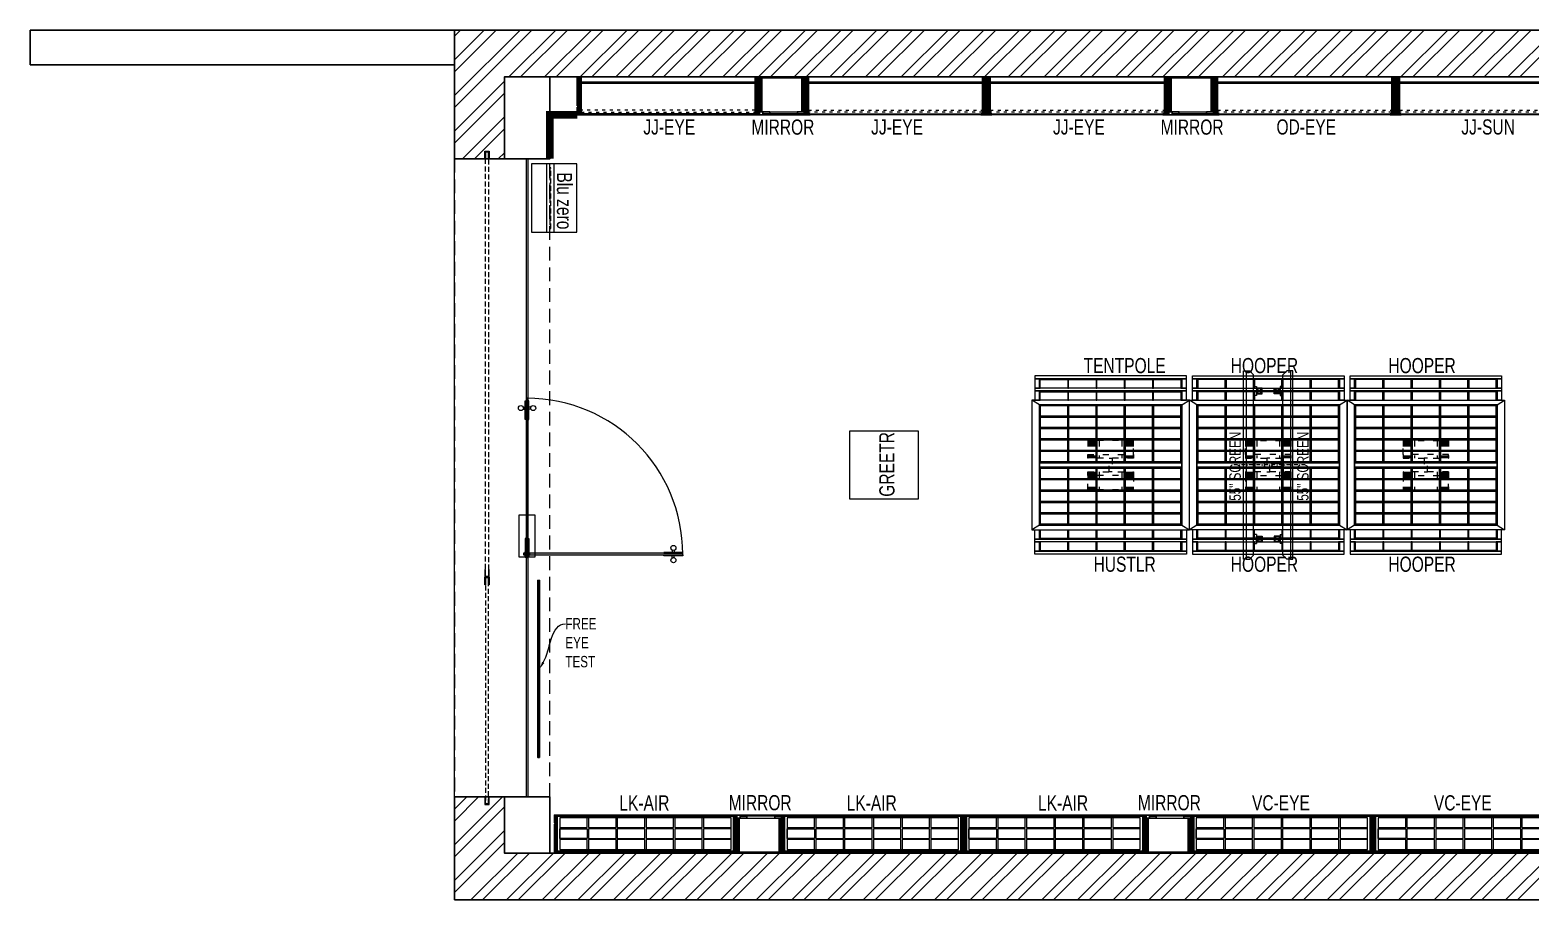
# Model space of a CAD drawing. Header units: feet. Extents: x 6972614 to 7004462, y -5279436 to -5273695.
# Drawn here: x 6972614 to 6982517, y -5279436 to -5273695 of the extents above; entities that cross this region are included whole.
import ezdxf
from ezdxf import colors
from ezdxf.entities.mleader import LeaderData, LeaderLine
from ezdxf.math import Vec2, Vec3

# ---------------------------------------------------------------- set-up
doc = ezdxf.new("R2010")
doc.units = ezdxf.units.FT
doc.header["$LTSCALE"] = 33
doc.header["$MEASUREMENT"] = 0
for name, pattern in [('a_p6_plan_L18$0$HIDDEN', [0.375, 0.25, -0.125]), ('ACAD_ISO03W100', [30, 12, -18]), ('D10_DASHED', [0.75, 0.5, -0.25]), ('DASHDOT2', [0.5, 0.25, -0.125, 0, -0.125]), ('HIDDENX2', [0.75, 0.5, -0.25])]:
    doc.linetypes.add(name, pattern=pattern)
for name, color, linetype, lineweight in [('A-Glazing', 4, 'Continuous', 20), ('A-shutter', 8, 'Continuous', 18), ('A-WALL HATCH', 251, 'Continuous', 0), ('beam', 90, 'Continuous', 9), ('Glazing', 141, 'Continuous', 15), ('LENS-DIM', 252, 'Continuous', 5), ('LENS-FURNITURE', 13, 'Continuous', 9), ('LENS-TEXT', 31, 'Continuous', 5), ('LENS_DIMENSION', 193, 'Continuous', 0), ('LENS_PARTITION', 21, 'Continuous', 25), ('LENS_TEXT', 31, 'Continuous', 5), ('LK-EQPMT', 3, 'Continuous', 18), ('LK-FF&E FLOOR', 1, 'Continuous', 9), ('LK-FF&E WALL', 1, 'Continuous', 9), ('LK-IT', 3, 'Continuous', 18), ('LK-MIRROR', 133, 'Continuous', 13), ('LN-ELEVATION-1', 81, 'Continuous', 25), ('LN-ELEVATION-2', 103, 'Continuous', 20), ('LN-ELEVATION-3', 125, 'Continuous', 18), ('LN-ELEVATION-4', 145, 'Continuous', 13), ('LN-ELEVATION-5', 167, 'Continuous', 5), ('LN-HATCH', 251, 'Continuous', 0), ('PLANO-TXT', 252, 'Continuous', 5), ('rolling shutter', 1, 'Continuous', 5)]:
    doc.layers.add(name, color=color, linetype=linetype, lineweight=lineweight)
doc.layers.add('A-WALL', color=1, linetype='Continuous')
doc.styles.add('LK TXT', font='GILC____.TTF', dxfattribs={"height": 100})
doc.styles.get("Standard").update_dxf_attribs({"font": 'GILC____.TTF'})
pattern_1 = [(45, (7858054.0837, 3504049.203), (-4.4901280605, 4.4901280605), [])]

# ---------------------------------------------------------------- blocks, each defined once
blk = doc.blocks.new('*U45')
at = {"layer": 'A-shutter', "color": 5, "ltscale": 10}
for points in [[(41041733.5, -1561539.2), (41041733.5, -1561544.2), (41041688.5, -1561544.2), (41041688.5, -1561564.2), (41041733.5, -1561564.2), (41041733.5, -1561569.2), (41041683.5, -1561569.2), (41041683.5, -1561539.2)], [(41043133.5, -1561539.2), (41043133.5, -1561544.2), (41043178.5, -1561544.2), (41043178.5, -1561564.2), (41043133.5, -1561564.2), (41043133.5, -1561569.2), (41043183.5, -1561569.2), (41043183.5, -1561539.2)]]:
    blk.add_lwpolyline(points, close=True, dxfattribs=at)
at = {"layer": 'A-shutter', "color": 5, "linetype": 'HIDDENX2', "ltscale": 2}
blk.add_lwpolyline([(41041688.5, -1561544.2), (41041688.5, -1561564.2), (41043178.5, -1561564.2), (41043178.5, -1561544.2)], close=True, dxfattribs=at)
blk = doc.blocks.new('*U46')
at = {"layer": 'A-shutter', "color": 5, "ltscale": 10}
for points in [[(41041733.5, -1561539.2), (41041733.5, -1561544.2), (41041688.5, -1561544.2), (41041688.5, -1561564.2), (41041733.5, -1561564.2), (41041733.5, -1561569.2), (41041683.5, -1561569.2), (41041683.5, -1561539.2)], [(41044444.5, -1561539.2), (41044444.5, -1561544.2), (41044489.5, -1561544.2), (41044489.5, -1561564.2), (41044444.5, -1561564.2), (41044444.5, -1561569.2), (41044494.5, -1561569.2), (41044494.5, -1561539.2)]]:
    blk.add_lwpolyline(points, close=True, dxfattribs=at)
at = {"layer": 'A-shutter', "color": 5, "linetype": 'HIDDENX2', "ltscale": 2}
blk.add_lwpolyline([(41041688.5, -1561544.2), (41041688.5, -1561564.2), (41044489.5, -1561564.2), (41044489.5, -1561544.2)], close=True, dxfattribs=at)
blk = doc.blocks.new('A$C3831afab')
at = {"layer": 'A-WALL HATCH'}
h = blk.add_hatch(dxfattribs=at)
h.set_pattern_fill('ANSI32', color=256, scale=444)
h.set_pattern_definition([(45, (-3391640.25, 5458740.59), (-117.733279, 117.733279), []), (45, (-3391561.76, 5458740.59), (-117.733279, 117.733279), [])])
h.paths.add_polyline_path([(-28718, 4891), (-28718, 5431), (-27858, 5431), (-27738, 5431), (-26168, 5431), (-310, 5431), (-310, 310), (-26168, 310), (-28718, 310), (-28718, 590), (-28718, 680), (-29048, 680), (-29048, 0), (0, 0), (0, 5741), (-26168, 5741), (-27738, 5741), (-27858, 5741), (-29048, 5741), (-29048, 4891)])
blk.add_line((-29048, 680), (-29048, 4891))
at = {"layer": 'A-WALL'}
for p, q in [((-31848, 5741), (-31848, 5511)), ((-29048, 5741), (-31848, 5741)), ((-29048, 5511), (-31848, 5511)), ((0, 0), (-29048, 0))]:
    blk.add_line(p, q, dxfattribs=at)
for points in [[(0, 0), (0, 5741), (-26168, 5741), (-27738, 5741), (-27858, 5741), (-29048, 5741), (-29048, 4891), (-29048, 4891), (-29048, 4891), (-28718, 4891), (-28718, 5431), (-27858, 5431), (-27738, 5431), (-26168, 5431), (-310, 5431), (-310, 310)], [(-29048, 0), (-29048, 680), (-28718, 680), (-28718, 590), (-28718, 590), (-28718, 310), (-27858, 310), (-27738, 310), (-26168, 310), (-310, 310)]]:
    blk.add_lwpolyline(points, dxfattribs=at)
at = {"layer": 'rolling shutter', "color": 2, "xscale": -1, "rotation": 270}
blk.add_blockref('*U46', (1532721.2, -41039553.5), dxfattribs=at)
at = {"layer": 'rolling shutter', "color": 2, "rotation": 270}
blk.add_blockref('*U45', (1532721.2, 41043813.5), dxfattribs=at)
blk = doc.blocks.new('Entrance Door')
at = {"layer": 'Glazing', "ltscale": 111}
blk.add_hatch(color=256, dxfattribs=at).paths.add_polyline_path([(18, -35), (18, -1235), (30, -1235), (30, -35)])
at = {"layer": 'Glazing'}
for p, q in [((30, -54), (18, -66)), ((1118, -31), (1118, -54)), ((1118, -89), (1118, -66)), ((1133, -31), (1133, -54)), ((1133, -89), (1133, -66))]:
    blk.add_line(p, q, dxfattribs=at)
at = {"layer": 'Glazing', "ltscale": 44}
for p, q in [((-5, -1156), (18, -1156)), ((-5, -1171), (18, -1171)), ((53, -1156), (30, -1156)), ((53, -1171), (30, -1171))]:
    blk.add_line(p, q, dxfattribs=at)
at = {"layer": 'Glazing'}
for points in [[(320, -120), (0, -120), (0, 0), (320, 0)], [(0, -54), (142, -54), (142, -47), (0, -47)], [(0, -66), (142, -66), (142, -74), (0, -74)], [(1181, -54), (1038, -54), (1038, -47), (1181, -47)], [(1181, -66), (1038, -66), (1038, -74), (1181, -74)]]:
    blk.add_lwpolyline(points, close=True, dxfattribs=at)
at = {"layer": 'Glazing', "ltscale": 222}
blk.add_lwpolyline([(-2, -66), (1199, -66), (1199, -54), (-2, -54)], close=True, dxfattribs=at)
at = {"layer": 'Glazing', "ltscale": 111}
blk.add_lwpolyline([(18, -35), (18, -1235), (30, -1235), (30, -35)], close=True, dxfattribs=at)
at = {"layer": 'Glazing', "ltscale": 44}
for points in [[(18, -1093), (18, -1235), (10, -1235), (10, -1093)], [(30, -1093), (30, -1235), (37, -1235), (37, -1093)]]:
    blk.add_lwpolyline(points, close=True, dxfattribs=at)
at = {"layer": 'Glazing'}
for centre, radius in [((1125, -14), 19), ((24, -59), 19.8), ((1125, -107), 19)]:
    blk.add_circle(centre, radius, dxfattribs=at)
at = {"layer": 'Glazing', "ltscale": 44}
for centre in [(-22, -1164), (70, -1164)]:
    blk.add_circle(centre, 19, dxfattribs=at)
at = {"layer": 'Glazing', "ltscale": 222}
blk.add_arc((24, -60), 1175, 270, 359.9996, dxfattribs=at)
blk = doc.blocks.new('MIRROR')
at = {"layer": 'LN-HATCH', "ltscale": 0.5}
h = blk.add_hatch(dxfattribs=at)
h.set_pattern_fill('ANSI31', color=256, scale=2)
h.set_pattern_definition([(45, (4060433.7416, 1708720.787), (-4.4901280605, 4.4901280605), [])])
h.paths.add_polyline_path([(212.9, 101.3), (230.9, 101.3), (230.9, -127.7), (212.9, -127.7)])
h.paths.add_polyline_path([(230.9, 95.3), (494.9, 95.3), (494.9, 101.3), (230.9, 101.3)])
h.paths.add_polyline_path([(512.9, 101.3), (494.9, 101.3), (494.9, -127.7), (512.9, -127.7)])
at = {"layer": 'Defpoints'}
blk.add_lwpolyline([(512.9, 101.3), (212.9, 101.3), (212.9, -148.7), (512.9, -148.7)], close=True, dxfattribs=at)
at = {"layer": 'LN-ELEVATION-1'}
for points in [[(212.9, 101.3), (230.9, 101.3), (230.9, -127.7), (212.9, -127.7)], [(230.9, 95.3), (494.9, 95.3), (494.9, 101.3), (230.9, 101.3)], [(512.9, 101.3), (494.9, 101.3), (494.9, -127.7), (512.9, -127.7)], [(259.9, -141.7), (259.9, -127.7), (214.9, -127.7), (214.9, -148.7), (223.9, -148.7), (223.9, -147.2), (216.4, -147.2), (216.4, -141.7)], [(442.9, -141.7), (442.9, -127.7), (487.9, -127.7), (487.9, -148.7), (478.9, -148.7), (478.9, -147.2), (486.4, -147.2), (486.4, -141.7)], [(504.9, -148.7), (504.9, -147.2), (509.4, -147.2), (509.4, -129.2), (487.9, -129.2), (487.9, -127.7), (510.9, -127.7), (510.9, -148.7)]]:
    blk.add_lwpolyline(points, close=True, dxfattribs=at)
at = {"layer": 'LN-ELEVATION-2', "color": 4, "lineweight": 0}
blk.add_lwpolyline([(216.4, -141.7), (486.4, -141.7), (486.4, -147.2), (216.4, -147.2)], close=True, dxfattribs=at)
at = {"layer": 'LN-ELEVATION-2'}
blk.add_lwpolyline([(259.9, -141.7), (442.9, -141.7), (442.9, -127.7), (259.9, -127.7)], close=True, dxfattribs=at)
at = {"layer": 'LN-ELEVATION-4', "ltscale": 0.5}
blk.add_line((478.9, -148.7), (223.9, -148.7), dxfattribs=at)
blk = doc.blocks.new('JJ SH 1200')
at = {"layer": 'LN-HATCH', "ltscale": 0.5}
h = blk.add_hatch(dxfattribs=at)
h.set_pattern_fill('ANSI31', color=256, scale=2)
h.set_pattern_definition([(45, (4097187.331, 1708800.267), (-4.4901280605, 4.4901280605), [])])
h.paths.add_polyline_path([(792.1, 220), (792.1, 30), (786.1, 30), (786.1, 20), (792.1, 20), (792.1, -24), (767.1, -24), (767.1, 220)])
h.paths.add_polyline_path([(-382.9, 180), (767.1, 180), (767.1, 186), (-382.9, 186)])
h.paths.add_polyline_path([(757.1, -24), (757.1, -30), (792.1, -30), (792.1, -24)])
h.paths.add_polyline_path([(-407.9, 220), (-407.9, 30), (-401.9, 30), (-401.9, 20), (-407.9, 20), (-407.9, -24), (-382.9, -24), (-382.9, 220)])
h.paths.add_polyline_path([(-372.9, -24), (-372.9, -30), (-407.9, -30), (-407.9, -24)])
at = {"layer": 'LN-ELEVATION-1', "ltscale": 0.5}
for points in [[(-407.9, 220), (-407.9, 30), (-401.9, 30), (-401.9, 20), (-407.9, 20), (-407.9, -24), (-382.9, -24), (-382.9, 220)], [(792.1, 220), (792.1, 30), (786.1, 30), (786.1, 20), (792.1, 20), (792.1, -24), (767.1, -24), (767.1, 220)], [(-382.9, 180), (767.1, 180), (767.1, 186), (-382.9, 186)], [(-372.9, -24), (-372.9, -30), (-407.9, -30), (-407.9, -24)], [(757.1, -24), (757.1, -30), (792.1, -30), (792.1, -24)]]:
    blk.add_lwpolyline(points, close=True, dxfattribs=at)
at = {"layer": 'LN-ELEVATION-3', "ltscale": 0.5}
for p, q in [((767.1, 220), (-382.9, 220)), ((757.1, -24), (-372.9, -24)), ((-372.9, -30), (757.1, -30))]:
    blk.add_line(p, q, dxfattribs=at)
at = {"layer": 'LN-ELEVATION-4', "linetype": 'ACAD_ISO03W100', "ltscale": 0.05}
blk.add_lwpolyline([(767.1, 0), (-382.9, 0), (-382.9, -12), (767.1, -12)], close=True, dxfattribs=at)
blk = doc.blocks.new('VC HD 1200')
at = {"layer": 'LN-HATCH', "ltscale": 0.5}
h = blk.add_hatch(dxfattribs=at)
h.set_pattern_fill('ANSI31', color=256, scale=2)
h.set_pattern_definition([(45, (3760859.753, 1795248.936), (-4.490128061, 4.490128061), [])])
h.paths.add_polyline_path([(-1200, 250), (-1200, 60), (-1194, 60), (-1194, 50), (-1200, 50), (-1200, 6), (-1182, 6), (-1182, 250)])
h = blk.add_hatch(dxfattribs=at)
h.set_pattern_fill('ANSI31', color=256, scale=2)
h.set_pattern_definition(pattern_1)
h.paths.add_polyline_path([(0, 250), (0, 60), (-6, 60), (-6, 50), (0, 50), (0, 6), (-18, 6), (-18, 250)])
h = blk.add_hatch(dxfattribs=at)
h.set_pattern_fill('ANSI31', color=256, scale=2)
h.set_pattern_definition([(45, (7858047.0837, 3504049.203), (-4.4901280605, 4.4901280605), [])])
h.paths.add_polyline_path([(-1165, 6), (-1165, 0), (-1200, 0), (-1200, 6)])
h = blk.add_hatch(dxfattribs=at)
h.set_pattern_fill('ANSI31', color=256, scale=2)
h.set_pattern_definition(pattern_1)
h.paths.add_polyline_path([(-28, 6), (-28, 0), (0, 0), (0, 6)])
at = {"layer": 'LN-ELEVATION-1', "ltscale": 0.5}
for points in [[(-1200, 250), (-1200, 60), (-1194, 60), (-1194, 50), (-1200, 50), (-1200, 6), (-1182, 6), (-1182, 250)], [(-18, 238), (-1182, 238), (-1182, 244), (-18, 244)], [(0, 250), (0, 60), (-6, 60), (-6, 50), (0, 50), (0, 6), (-18, 6), (-18, 250)], [(-1165, 6), (-1165, 0), (-1200, 0), (-1200, 6)], [(-35, 6), (-35, 0), (0, 0), (0, 6)]]:
    blk.add_lwpolyline(points, close=True, dxfattribs=at)
at = {"layer": 'LN-ELEVATION-3', "ltscale": 0.5}
for p, q in [((-1182, 250), (-18, 250)), ((-1165, 6), (-35, 6)), ((-35, 0), (-1165, 0))]:
    blk.add_line(p, q, dxfattribs=at)
for points in [[(-1165, 226), (-35, 226), (-35, 18), (-1165, 18)], [(-1165, 226), (-983.3, 226), (-983.3, 162), (-1165, 162)], [(-975.3, 226), (-793.7, 226), (-793.7, 162), (-975.3, 162)], [(-785.7, 226), (-604, 226), (-604, 162), (-785.7, 162)], [(-596, 226), (-414.3, 226), (-414.3, 162), (-596, 162)], [(-406.3, 226), (-224.7, 226), (-224.7, 162), (-406.3, 162)], [(-216.7, 226), (-35, 226), (-35, 162), (-216.7, 162)], [(-1165, 90), (-983.3, 90), (-983.3, 154), (-1165, 154)], [(-975.3, 154), (-793.7, 154), (-793.7, 90), (-975.3, 90)], [(-785.7, 154), (-604, 154), (-604, 90), (-785.7, 90)], [(-596, 154), (-414.3, 154), (-414.3, 90), (-596, 90)], [(-406.3, 154), (-224.7, 154), (-224.7, 90), (-406.3, 90)], [(-216.7, 154), (-35, 154), (-35, 90), (-216.7, 90)], [(-1165, 82), (-983.3, 82), (-983.3, 18), (-1165, 18)], [(-975.3, 82), (-793.7, 82), (-793.7, 18), (-975.3, 18)], [(-785.7, 82), (-604, 82), (-604, 18), (-785.7, 18)], [(-596, 82), (-414.3, 82), (-414.3, 18), (-596, 18)], [(-406.3, 82), (-224.7, 82), (-224.7, 18), (-406.3, 18)], [(-216.7, 82), (-35, 82), (-35, 18), (-216.7, 18)]]:
    blk.add_lwpolyline(points, close=True, dxfattribs=at)
blk = doc.blocks.new('ffgd')
at = {"layer": 'LN-ELEVATION-4', "linetype": 'ACAD_ISO03W100', "ltscale": 0.1}
blk.add_lwpolyline([(0, 47.3), (0, -41.5), (-20, -41.5), (-20, 47.3)], close=True, dxfattribs=at)
at = {"layer": 'LN-ELEVATION-5', "linetype": 'ACAD_ISO03W100', "ltscale": 0.1}
for p, q in [((-159.9, 165.7), (-159.9, 47.3)), ((-159.7, 165.7), (-159.7, 47.3)), ((-159.4, 165.7), (-159.4, 47.3)), ((-159, 165.7), (-159, 47.3)), ((-158.5, 165.7), (-158.5, 47.3)), ((-157.9, 165.7), (-157.9, 47.3)), ((-157.1, 165.7), (-157.1, 47.3)), ((-156.1, 165.7), (-156.1, 47.3)), ((-154.1, 165.7), (-154.1, 47.3)), ((-151.1, 165.7), (-151.1, 47.3)), ((-146.1, 165.7), (-146.1, 47.3)), ((-141.1, 165.7), (-141.1, 47.3)), ((-135.1, 165.7), (-135.1, 47.3)), ((-128.1, 165.7), (-128.1, 47.3)), ((-120.1, 165.7), (-120.1, 47.3)), ((-111.1, 165.7), (-111.1, 47.3)), ((-102.1, 165.7), (-102.1, 47.3)), ((-85, 165.7), (-85, 47.3)), ((65, 165.7), (65, 47.3)), ((82.1, 165.7), (82.1, 47.3)), ((91.1, 165.7), (91.1, 47.3)), ((100.1, 165.7), (100.1, 47.3)), ((108.1, 165.7), (108.1, 47.3)), ((115.1, 165.7), (115.1, 47.3)), ((121.1, 165.7), (121.1, 47.3)), ((126.1, 165.7), (126.1, 47.3)), ((131.1, 165.7), (131.1, 47.3)), ((134.1, 165.7), (134.1, 47.3)), ((136.1, 165.7), (136.1, 47.3)), ((137.1, 165.7), (137.1, 47.3)), ((137.9, 165.7), (137.9, 47.3)), ((138.5, 165.7), (138.5, 47.3)), ((139, 165.7), (139, 47.3)), ((139.4, 165.7), (139.4, 47.3)), ((139.7, 165.7), (139.7, 47.3)), ((139.9, 165.7), (139.9, 47.3)), ((-159.9, -41.5), (-159.9, -159.9)), ((-159.7, -41.5), (-159.7, -159.9)), ((-159.4, -41.5), (-159.4, -159.9)), ((-159, -41.5), (-159, -159.9)), ((-158.5, -41.5), (-158.5, -159.9)), ((-157.9, -41.5), (-157.9, -159.9)), ((-157.1, -41.5), (-157.1, -159.9)), ((-156.1, -41.5), (-156.1, -159.9)), ((-154.1, -41.5), (-154.1, -159.9)), ((-151.1, -41.5), (-151.1, -159.9)), ((-146.1, -41.5), (-146.1, -159.9)), ((-141.1, -41.5), (-141.1, -159.9)), ((-135.1, -41.5), (-135.1, -159.9)), ((-128.1, -41.5), (-128.1, -159.9)), ((-120.1, -41.5), (-120.1, -159.9)), ((-111.1, -41.5), (-111.1, -159.9)), ((-102.1, -41.5), (-102.1, -159.9)), ((-85, -41.5), (-85, -159.9)), ((65, -41.5), (65, -159.9)), ((82.1, -41.5), (82.1, -159.9)), ((91.1, -41.5), (91.1, -159.9)), ((100.1, -41.5), (100.1, -159.9)), ((108.1, -41.5), (108.1, -159.9)), ((115.1, -41.5), (115.1, -159.9)), ((121.1, -41.5), (121.1, -159.9)), ((126.1, -41.5), (126.1, -159.9)), ((131.1, -41.5), (131.1, -159.9)), ((134.1, -41.5), (134.1, -159.9)), ((136.1, -41.5), (136.1, -159.9)), ((137.1, -41.5), (137.1, -159.9)), ((137.9, -41.5), (137.9, -159.9)), ((138.5, -41.5), (138.5, -159.9)), ((139, -41.5), (139, -159.9)), ((139.4, -41.5), (139.4, -159.9)), ((139.7, -41.5), (139.7, -159.9)), ((139.9, -41.5), (139.9, -159.9))]:
    blk.add_line(p, q, dxfattribs=at)
for points in [[(140, 73), (140, 165.7), (-160, 165.7), (-160, 73)], [(140, -67.1), (140, -159.9), (-160, -159.9), (-160, -67.1)]]:
    blk.add_lwpolyline(points, dxfattribs=at)
for points in [[(140, 73), (140, 47.3), (-160, 47.3), (-160, 73)], [(140, -41.5), (140, -67.1), (-160, -67.1), (-160, -41.5)]]:
    blk.add_lwpolyline(points, close=True, dxfattribs=at)
blk = doc.blocks.new('EURO 1040 x 1175')
at = {"layer": 'LN-ELEVATION-1'}
for points in [[(-470, -327.4), (470, -327.4), (470, 467.6), (-470, 467.6)], [(-470, 85.1), (470, 85.1), (470, 467.6), (-470, 467.6)], [(-283.2, 85.1), (-277.2, 85.1), (-277.2, 467.6), (-283.2, 467.6)], [(-96.4, 85.1), (-90.4, 85.1), (-90.4, 467.6), (-96.4, 467.6)], [(90.4, 85.1), (96.4, 85.1), (96.4, 467.6), (90.4, 467.6)], [(277.2, 85.1), (283.2, 85.1), (283.2, 467.6), (277.2, 467.6)], [(-470, 386.6), (-283.2, 386.6), (-283.2, 392.6), (-470, 392.6)], [(-470, 311.2), (-283.2, 311.2), (-283.2, 317.2), (-470, 317.2)], [(-277.2, 386.6), (-96.4, 386.6), (-96.4, 392.6), (-277.2, 392.6)], [(-277.2, 311.2), (-96.4, 311.2), (-96.4, 317.2), (-277.2, 317.2)], [(-90.4, 386.6), (90.4, 386.6), (90.4, 392.6), (-90.4, 392.6)], [(-90.4, 311.2), (90.4, 311.2), (90.4, 317.2), (-90.4, 317.2)], [(96.4, 386.6), (277.2, 386.6), (277.2, 392.6), (96.4, 392.6)], [(96.4, 311.2), (277.2, 311.2), (277.2, 317.2), (96.4, 317.2)], [(283.2, 386.6), (470, 386.6), (470, 392.6), (283.2, 392.6)], [(283.2, 311.2), (470, 311.2), (470, 317.2), (283.2, 317.2)], [(-470, 235.8), (-283.2, 235.8), (-283.2, 241.8), (-470, 241.8)], [(-277.2, 235.8), (-96.4, 235.8), (-96.4, 241.8), (-277.2, 241.8)], [(-90.4, 235.8), (90.4, 235.8), (90.4, 241.8), (-90.4, 241.8)], [(96.4, 235.8), (277.2, 235.8), (277.2, 241.8), (96.4, 241.8)], [(283.2, 235.8), (470, 235.8), (470, 241.8), (283.2, 241.8)], [(-470, 160.4), (-283.2, 160.4), (-283.2, 166.4), (-470, 166.4)], [(-277.2, 160.4), (-96.4, 160.4), (-96.4, 166.4), (-277.2, 166.4)], [(-90.4, 160.4), (90.4, 160.4), (90.4, 166.4), (-90.4, 166.4)], [(96.4, 160.4), (277.2, 160.4), (277.2, 166.4), (96.4, 166.4)], [(283.2, 160.4), (470, 160.4), (470, 166.4), (283.2, 166.4)], [(-470, 85.1), (470, 85.1), (470, 55.1), (-470, 55.1)], [(-470, 55.1), (470, 55.1), (470, -327.4), (-470, -327.4)], [(-283.2, 55.1), (-277.2, 55.1), (-277.2, -327.4), (-283.2, -327.4)], [(-96.4, 55.1), (-90.4, 55.1), (-90.4, -327.4), (-96.4, -327.4)], [(90.4, 55.1), (96.4, 55.1), (96.4, -327.4), (90.4, -327.4)], [(277.2, 55.1), (283.2, 55.1), (283.2, -327.4), (277.2, -327.4)], [(-470, -20.3), (-283.2, -20.3), (-283.2, -26.3), (-470, -26.3)], [(-470, -95.7), (-283.2, -95.7), (-283.2, -101.7), (-470, -101.7)], [(-277.2, -20.3), (-96.4, -20.3), (-96.4, -26.3), (-277.2, -26.3)], [(-277.2, -95.7), (-96.4, -95.7), (-96.4, -101.7), (-277.2, -101.7)], [(-90.4, -20.3), (90.4, -20.3), (90.4, -26.3), (-90.4, -26.3)], [(-90.4, -95.7), (90.4, -95.7), (90.4, -101.7), (-90.4, -101.7)], [(96.4, -20.3), (277.2, -20.3), (277.2, -26.3), (96.4, -26.3)], [(96.4, -95.7), (277.2, -95.7), (277.2, -101.7), (96.4, -101.7)], [(283.2, -20.3), (470, -20.3), (470, -26.3), (283.2, -26.3)], [(283.2, -95.7), (470, -95.7), (470, -101.7), (283.2, -101.7)], [(-470, -171.1), (-283.2, -171.1), (-283.2, -177.1), (-470, -177.1)], [(-277.2, -171.1), (-96.4, -171.1), (-96.4, -177.1), (-277.2, -177.1)], [(-90.4, -171.1), (90.4, -171.1), (90.4, -177.1), (-90.4, -177.1)], [(96.4, -171.1), (277.2, -171.1), (277.2, -177.1), (96.4, -177.1)], [(283.2, -171.1), (470, -171.1), (470, -177.1), (283.2, -177.1)], [(-470, -246.4), (-283.2, -246.4), (-283.2, -252.4), (-470, -252.4)], [(-277.2, -246.4), (-96.4, -246.4), (-96.4, -252.4), (-277.2, -252.4)], [(-90.4, -246.4), (90.4, -246.4), (90.4, -252.4), (-90.4, -252.4)], [(96.4, -246.4), (277.2, -246.4), (277.2, -252.4), (96.4, -252.4)], [(283.2, -246.4), (470, -246.4), (470, -252.4), (283.2, -252.4)]]:
    blk.add_lwpolyline(points, close=True, dxfattribs=at)
for points in [[(-283.2, 461.6), (-464, 461.6), (-464, 317.2)], [(-96.4, 461.6), (-277.2, 461.6)], [(90.4, 461.6), (-90.4, 461.6)], [(277.2, 461.6), (96.4, 461.6)], [(464, 317.2), (464, 461.6), (283.2, 461.6)], [(-464, 311.2), (-464, 241.8)], [(464, 241.8), (464, 311.2)], [(-464, 235.8), (-464, 166.4)], [(464, 166.4), (464, 235.8)], [(-464, 160.4), (-464, 91.1), (-283.2, 91.1)], [(283.2, 91.1), (464, 91.1), (464, 160.4)], [(-464, -20.3), (-464, 49.1), (-283.2, 49.1)], [(-277.2, 91.1), (-96.4, 91.1)], [(-277.2, 49.1), (-96.4, 49.1)], [(-90.4, 91.1), (90.4, 91.1)], [(-90.4, 49.1), (90.4, 49.1)], [(96.4, 91.1), (277.2, 91.1)], [(96.4, 49.1), (277.2, 49.1)], [(283.2, 49.1), (464, 49.1), (464, -20.3)], [(-464, -95.7), (-464, -26.3)], [(464, -26.3), (464, -95.7)], [(-464, -171.1), (-464, -101.7)], [(-283.2, -321.4), (-464, -321.4), (-464, -177.1)], [(464, -177.1), (464, -321.4), (283.2, -321.4)], [(464, -101.7), (464, -171.1)], [(-96.4, -321.4), (-277.2, -321.4)], [(90.4, -321.4), (-90.4, -321.4)], [(277.2, -321.4), (96.4, -321.4)]]:
    blk.add_lwpolyline(points, dxfattribs=at)
at = {"layer": 'LN-ELEVATION-2'}
blk.add_lwpolyline([(-520, -357.4), (520, -357.4), (520, 497.6), (-520, 497.6)], close=True, dxfattribs=at)
for points in [[(-470, 467.6), (-520, 497.6)], [(470, 467.6), (520, 497.6)], [(-470, -327.4), (-520, -357.4)], [(470, -327.4), (520, -357.4)]]:
    blk.add_lwpolyline(points, dxfattribs=at)
at = {"layer": 'LN-ELEVATION-3'}
for points in [[(-500, 559.6), (500, 559.6), (500, 577.6), (-500, 577.6)], [(-500, 497.6), (-470, 497.6), (-470, 559.6), (-500, 559.6)], [(470, 497.6), (500, 497.6), (500, 559.6), (470, 559.6)], [(-500, -357.4), (-470, -357.4), (-470, -419.4), (-500, -419.4)], [(470, -357.4), (500, -357.4), (500, -419.4), (470, -419.4)], [(-500, -419.4), (500, -419.4), (500, -437.4), (-500, -437.4)]]:
    blk.add_lwpolyline(points, close=True, dxfattribs=at)
at = {"layer": 'LN-ELEVATION-4'}
for points in [[(-500, 639.6), (500, 639.6), (500, 657.6), (-500, 657.6)], [(-500, 577.6), (-470, 577.6), (-470, 639.6), (-500, 639.6)], [(470, 577.6), (500, 577.6), (500, 639.6), (470, 639.6)], [(-470, 497.6), (-464, 497.6), (-464, 559.6), (-470, 559.6)], [(-464, 553.6), (-283.2, 553.6), (-283.2, 559.6), (-464, 559.6)], [(-283.2, 497.6), (-277.2, 497.6), (-277.2, 559.6), (-283.2, 559.6)], [(-277.2, 553.6), (-96.4, 553.6), (-96.4, 559.6), (-277.2, 559.6)], [(-96.4, 497.6), (-90.4, 497.6), (-90.4, 559.6), (-96.4, 559.6)], [(-90.4, 553.6), (90.4, 553.6), (90.4, 559.6), (-90.4, 559.6)], [(90.4, 497.6), (96.4, 497.6), (96.4, 559.6), (90.4, 559.6)], [(96.4, 553.6), (277.2, 553.6), (277.2, 559.6), (96.4, 559.6)], [(277.2, 497.6), (283.2, 497.6), (283.2, 559.6), (277.2, 559.6)], [(283.2, 553.6), (464, 553.6), (464, 559.6), (283.2, 559.6)], [(464, 497.6), (470, 497.6), (470, 559.6), (464, 559.6)], [(-470, -357.4), (-464, -357.4), (-464, -419.4), (-470, -419.4)], [(-283.2, -357.4), (-277.2, -357.4), (-277.2, -419.4), (-283.2, -419.4)], [(-96.4, -357.4), (-90.4, -357.4), (-90.4, -419.4), (-96.4, -419.4)], [(90.4, -357.4), (96.4, -357.4), (96.4, -419.4), (90.4, -419.4)], [(277.2, -357.4), (283.2, -357.4), (283.2, -419.4), (277.2, -419.4)], [(464, -357.4), (470, -357.4), (470, -419.4), (464, -419.4)], [(-500, -437.4), (-470, -437.4), (-470, -499.4), (-500, -499.4)], [(-464, -413.4), (-283.2, -413.4), (-283.2, -419.4), (-464, -419.4)], [(-277.2, -413.4), (-96.4, -413.4), (-96.4, -419.4), (-277.2, -419.4)], [(-90.4, -413.4), (90.4, -413.4), (90.4, -419.4), (-90.4, -419.4)], [(96.4, -413.4), (277.2, -413.4), (277.2, -419.4), (96.4, -419.4)], [(283.2, -413.4), (464, -413.4), (464, -419.4), (283.2, -419.4)], [(470, -437.4), (500, -437.4), (500, -499.4), (470, -499.4)], [(-500, -499.4), (500, -499.4), (500, -517.4), (-500, -517.4)]]:
    blk.add_lwpolyline(points, close=True, dxfattribs=at)
at = {"layer": 'LN-ELEVATION-5'}
for points in [[(-470, 577.6), (-464, 577.6), (-464, 639.6), (-470, 639.6)], [(-464, 633.6), (-283.2, 633.6), (-283.2, 639.6), (-464, 639.6)], [(-283.2, 577.6), (-277.2, 577.6), (-277.2, 639.6), (-283.2, 639.6)], [(-277.2, 633.6), (-96.4, 633.6), (-96.4, 639.6), (-277.2, 639.6)], [(-96.4, 577.6), (-90.4, 577.6), (-90.4, 639.6), (-96.4, 639.6)], [(-90.4, 633.6), (90.4, 633.6), (90.4, 639.6), (-90.4, 639.6)], [(90.4, 577.6), (96.4, 577.6), (96.4, 639.6), (90.4, 639.6)], [(96.4, 633.6), (277.2, 633.6), (277.2, 639.6), (96.4, 639.6)], [(277.2, 577.6), (283.2, 577.6), (283.2, 639.6), (277.2, 639.6)], [(283.2, 633.6), (464, 633.6), (464, 639.6), (283.2, 639.6)], [(464, 577.6), (470, 577.6), (470, 639.6), (464, 639.6)], [(-470, -437.4), (-464, -437.4), (-464, -499.4), (-470, -499.4)], [(-464, -493.4), (-283.2, -493.4), (-283.2, -499.4), (-464, -499.4)], [(-283.2, -437.4), (-277.2, -437.4), (-277.2, -499.4), (-283.2, -499.4)], [(-277.2, -493.4), (-96.4, -493.4), (-96.4, -499.4), (-277.2, -499.4)], [(-96.4, -437.4), (-90.4, -437.4), (-90.4, -499.4), (-96.4, -499.4)], [(-90.4, -493.4), (90.4, -493.4), (90.4, -499.4), (-90.4, -499.4)], [(90.4, -437.4), (96.4, -437.4), (96.4, -499.4), (90.4, -499.4)], [(96.4, -493.4), (277.2, -493.4), (277.2, -499.4), (96.4, -499.4)], [(277.2, -437.4), (283.2, -437.4), (283.2, -499.4), (277.2, -499.4)], [(283.2, -493.4), (464, -493.4), (464, -499.4), (283.2, -499.4)], [(464, -437.4), (470, -437.4), (470, -499.4), (464, -499.4)]]:
    blk.add_lwpolyline(points, close=True, dxfattribs=at)
at = {"layer": 'LENS-DIM'}
blk.add_blockref('ffgd', (10, 67.1), dxfattribs=at)
blk = doc.blocks.new('55INCH')
at = {"layer": 'LK-EQPMT', "ltscale": 12}
for p, q in [((2111558.8, 1135690.5), (2111583.2, 1135690.5)), ((2111583.2, 1135690.5), (2111607.7, 1135666)), ((2111607.7, 1134473.9), (2111607.7, 1135666)), ((2111607.7, 1135587.9), (2111627.2, 1135587.9)), ((2111627.2, 1135587.9), (2111627.2, 1135529.3)), ((2111627.2, 1135529.3), (2111607.7, 1135529.3)), ((2111627.2, 1134610.6), (2111607.7, 1134610.6)), ((2111627.2, 1134610.6), (2111627.2, 1134552)), ((2111583.2, 1134449.5), (2111607.7, 1134473.9)), ((2111607.7, 1134552), (2111627.2, 1134552)), ((2111558.8, 1134449.5), (2111583.2, 1134449.5))]:
    blk.add_line(p, q, dxfattribs=at)
at = {"layer": 'LK-EQPMT'}
for p, q in [((2111661.6, 1135543.3), (2111631, 1135573.9)), ((2111661.6, 1135573.9), (2111631, 1135543.3)), ((2111661.6, 1134597.1), (2111631, 1134566.5))]:
    blk.add_line(p, q, dxfattribs=at)
at = {"layer": 'LK-EQPMT', "ltscale": 12}
blk.add_lwpolyline([(2111542.6, 1135690.5), (2111558.8, 1135690.5), (2111558.8, 1134449.5), (2111542.6, 1134449.5)], close=True, dxfattribs=at)
at = {"layer": 'LK-EQPMT'}
for points in [[(2111627.2, 1135577.7), (2111627.2, 1135539.5), (2111665.4, 1135539.5), (2111665.4, 1135577.7)], [(2111631, 1135573.9), (2111631, 1135543.3), (2111661.6, 1135543.3), (2111661.6, 1135573.9)], [(2111627.2, 1134562.7), (2111627.2, 1134600.9), (2111665.4, 1134600.9), (2111665.4, 1134562.7)], [(2111631, 1134566.5), (2111631, 1134597.1), (2111661.6, 1134597.1), (2111661.6, 1134566.5)]]:
    blk.add_lwpolyline(points, close=True, dxfattribs=at)
blk = doc.blocks.new('BLUE ZERO')
at = {"layer": 'LENS-FURNITURE', "ltscale": 0.5}
for points in [[(86206.7, 120883.4), (86206.7, 120433.4), (85906.7, 120433.4), (85906.7, 120883.4)], [(86106.7, 120883.4), (86106.7, 120433.4), (86056.7, 120433.4), (86056.7, 120883.4)]]:
    blk.add_lwpolyline(points, close=True, dxfattribs=at)
at = {"layer": 'LENS-FURNITURE', "linetype": 'D10_DASHED', "ltscale": 2}
blk.add_lwpolyline([(86085.7, 120858.4), (86085.7, 120458.4), (86077.7, 120458.4), (86077.7, 120858.4)], close=True, dxfattribs=at)
blk = doc.blocks.new('A$C5c4ce32e')
at = {"layer": 'LN-ELEVATION-2'}
blk.add_lwpolyline([(0, 450), (450, 450), (450, 0), (0, 0)], close=True, dxfattribs=at)
at = {"layer": 'PLANO-TXT', "linetype": 'Continuous', "ltscale": 3, "insert": (244.7, 228.9, -23744), "char_height": 100, "width": 149.547, "attachment_point": 5, "rotation": 90, "style": 'LK TXT'}
blk.add_mtext('GREETR', dxfattribs=at)

msp = doc.modelspace()

# ---------------------------------------------------------------- linework, layer by layer
msp.add_lwpolyline([(6975975.8, -5278495.4), (6975975.8, -5277327.4), (6975963.8, -5277327.4), (6975963.8, -5278495.4)], close=True)
at = {"layer": 'A-Glazing'}
msp.add_lwpolyline([(6975899.8, -5278756), (6975899.8, -5274545), (6975887.8, -5274545), (6975887.8, -5278756)], close=True, dxfattribs=at)
at = {"layer": 'beam', "linetype": 'a_p6_plan_L18$0$HIDDEN', "lineweight": 5, "ltscale": 11}
msp.add_lwpolyline([(6976043.8, -5274545), (6975413.8, -5274545), (6975413.8, -5278756), (6976043.8, -5278756)], close=True, dxfattribs=at)
at = {"layer": 'LENS_PARTITION'}
for points in [[(6975743.8, -5274545), (6976043.8, -5274545), (6976043.8, -5274005), (6975743.8, -5274005)], [(6975743.8, -5279126), (6976043.8, -5279126), (6976043.8, -5278756), (6975743.8, -5278756)]]:
    msp.add_lwpolyline(points, close=True, dxfattribs=at)
at = {"layer": 'LK-IT', "color": 1, "linetype": 'DASHDOT2', "ltscale": 3}
msp.add_line((6981028.3, -5276565.5), (6980539.3, -5276565.5), dxfattribs=at)
at = {"layer": 'LK-IT'}
for points in [[(6980686.4, -5276515.5), (6980686.4, -5276615.5), (6980696.4, -5276615.5), (6980696.4, -5276515.5)], [(6980881.3, -5276515.5), (6980881.3, -5276615.5), (6980871.3, -5276615.5), (6980871.3, -5276515.5)]]:
    msp.add_lwpolyline(points, close=True, dxfattribs=at)
for points in [[(6980762.2, -5276553), (6980696.4, -5276553), (6980696.4, -5276578), (6980762.2, -5276578, -0.267949), (6980762.2, -5276553, 1)], [(6980805.5, -5276553), (6980871.3, -5276553), (6980871.3, -5276578), (6980805.5, -5276578, 0.267949), (6980805.5, -5276553, -1)]]:
    msp.add_lwpolyline(points, format="xyb", dxfattribs=at)
at = {"layer": 'LK-IT', "color": 1}
msp.add_circle((6980783.8, -5276565.5), 25, dxfattribs=at)
at = {"layer": 'LK-MIRROR', "linetype": 'ACAD_ISO03W100', "ltscale": 0.05, "const_width": 50}
msp.add_lwpolyline([(6976043.8, -5274545), (6976043.8, -5274255), (6976224.4, -5274255)], dxfattribs=at)

# ---------------------------------------------------------------- block references
at = {"layer": 'A-Glazing', "xscale": 0.8748404702498987, "yscale": 0.8748404702498987, "zscale": 0.8748404702498987, "rotation": 90.00001109028351}
msp.add_blockref('Entrance Door', (6975840.4, -5277174.3), dxfattribs=at)
at = {"layer": 'LENS_DIMENSION'}
for name, p in [('A$C3831afab', (7004461.8, -5279436)), ('A$C5c4ce32e', (6978023.8, -5276790.5))]:
    msp.add_blockref(name, p, dxfattribs=at)
at = {"layer": 'LK-FF&E FLOOR', "xscale": -1}
for name, p in [('BLUE ZERO', (7062129, -5395462.5)), ('EURO 1040 x 1175', (6980783.8, -5276635.6)), ('EURO 1040 x 1175', (6981823.8, -5276635.6))]:
    msp.add_blockref(name, p, dxfattribs=at)
at = {"layer": 'LK-FF&E FLOOR'}
msp.add_blockref('EURO 1040 x 1175', (6979743.8, -5276635.6), dxfattribs=at)
at = {"layer": 'LK-FF&E WALL'}
msp.add_blockref('JJ SH 1200', (6976632.4, -5274225), dxfattribs=at)
at = {"layer": 'LK-FF&E WALL', "xscale": -1}
for name, p in [('MIRROR', (6977937.4, -5274106.4)), ('JJ SH 1200', (6978516.5, -5274225)), ('JJ SH 1200', (6979716.5, -5274225)), ('MIRROR', (6980637.4, -5274106.4)), ('JJ SH 1200', (6981216.5, -5274225)), ('JJ SH 1200', (6982416.5, -5274225))]:
    msp.add_blockref(name, p, dxfattribs=at)
at = {"layer": 'LK-FF&E WALL', "xscale": -1, "rotation": 180}
for p in [(6977274.4, -5278876), (6978774.4, -5278876), (6979974.4, -5278876), (6981474.4, -5278876), (6982674.4, -5278876)]:
    msp.add_blockref('VC HD 1200', p, dxfattribs=at)
at = {"layer": 'LK-FF&E WALL', "rotation": 180}
for p in [(6977787.4, -5279024.7), (6980487.4, -5279024.7)]:
    msp.add_blockref('MIRROR', p, dxfattribs=at)
at = {"layer": 'LK-IT'}
msp.add_blockref('55INCH', (4869078.7, -6411635.5), dxfattribs=at)
at = {"layer": 'LK-IT', "xscale": -1}
msp.add_blockref('55INCH', (9092488.9, -6411635.5), dxfattribs=at)

# ---------------------------------------------------------------- texts
at = {"layer": 'LENS-TEXT', "color": 0, "linetype": 'Continuous', "ltscale": 3, "char_height": 75, "width": 783.964, "attachment_point": 5, "rotation": 90, "style": 'LK TXT'}
for insert in [(6980565.6, -5276574), (6981012.6, -5276574)]:
    msp.add_mtext('\\pt225;55" SCREEN', dxfattribs=dict(at, insert=insert))
at = {"layer": 'LENS_TEXT', "linetype": 'Continuous', "ltscale": 3, "char_height": 100, "width": 324.474, "attachment_point": 5, "style": 'LK TXT'}
for insert in [(6977581.4, -5274336.4, -23744), (6980281.4, -5274336.4, -23744), (6977431.4, -5278794.7, -23744), (6980131.4, -5278794.7, -23744)]:
    msp.add_mtext('{\\C7;MIRROR}', dxfattribs=dict(at, insert=insert))
at = {"layer": 'PLANO-TXT', "linetype": 'Continuous', "ltscale": 3, "char_height": 100, "width": 149.547, "attachment_point": 5, "style": 'LK TXT'}
for s, insert in [('JJ-EYE', (6976831.8, -5274335.4, -23744)), ('JJ-EYE', (6978334.8, -5274335.4, -23744)), ('JJ-EYE', (6979534.8, -5274335.4, -23744)), ('OD-EYE', (6981034.8, -5274335.4, -23744)), ('JJ-SUN', (6982234.8, -5274335.4, -23744)), ('TENTPOLE', (6979836.5, -5275910.2, -23744)), ('HOOPER', (6980758.8, -5275910.2, -23744)), ('HOOPER', (6981798.8, -5275910.2, -23744)), ('HUSTLR', (6979836.5, -5277220.9, -23744)), ('HOOPER', (6980758.8, -5277220.9, -23744)), ('HOOPER', (6981798.8, -5277220.9, -23744)), ('LK-AIR', (6976667.6, -5278795.7, -23744)), ('LK-AIR', (6978167.6, -5278795.7, -23744)), ('LK-AIR', (6979430.1, -5278795.7, -23744)), ('VC-EYE', (6980867.6, -5278795.7, -23744)), ('VC-EYE', (6982067.6, -5278795.7, -23744))]:
    msp.add_mtext(s, dxfattribs=dict(at, insert=insert))
at = {"layer": 'PLANO-TXT', "linetype": 'Continuous', "ltscale": 3, "insert": (6976139.9, -5274822.8), "char_height": 100, "width": 510.552, "attachment_point": 5, "rotation": 270, "style": 'LK TXT'}
msp.add_mtext('\\pt800;Blu zero', dxfattribs=at)

# ---------------------------------------------------------------- leaders
at = {"layer": 'LENS_TEXT', "color": 1, "linetype": 'Continuous', "ltscale": 3}
ml = msp.add_multileader_mtext('Standard', dxfattribs=at)
ml.set_content('{\\C256;FREE EYE TEST}', color=1)
ml.set_leader_properties(color=256, linetype='ByLayer', lineweight=-1)
ml.build(insert=Vec2(0, 0))
ml.multileader.update_dxf_attribs({"leader_type": 2, "dogleg_length": 0.36, "arrow_head_size": 50})
ctx = ml.context
ctx.base_point, ctx.char_height, ctx.arrow_head_size, ctx.landing_gap_size, ctx.plane_origin = Vec3(6976146, -5277613.7), 75, 50, 0.09, Vec3(6974868.3, -5276251.3)
notes = []
notes.append((ctx, [(0, (1, 1, 0), (6976145.7, -5277613.7), (1, 0), 0.36, [(1, [(6975975.8, -5277911.4)], 0, [])])]))
ctx.mtext.insert, ctx.mtext.width, ctx.mtext.flow_direction = Vec3(6976146.1, -5277575.7), 354.238, 5
for ctx, leaders in notes:
    for number, flags, end, landing, length, lines in leaders:
        leader = LeaderData()
        leader.index, (leader.has_last_leader_line, leader.has_dogleg_vector, leader.attachment_direction) = number, flags
        leader.last_leader_point, leader.dogleg_vector, leader.dogleg_length = Vec3(end), Vec3(landing), length
        for number, points, colour, breaks in lines:
            line = LeaderLine()
            line.index, line.vertices, line.color, line.breaks = number, Vec3.list(points), colors.encode_raw_color(colour), breaks
            leader.lines.append(line)
        ctx.leaders.append(leader)

doc.saveas('drawing.dxf')
